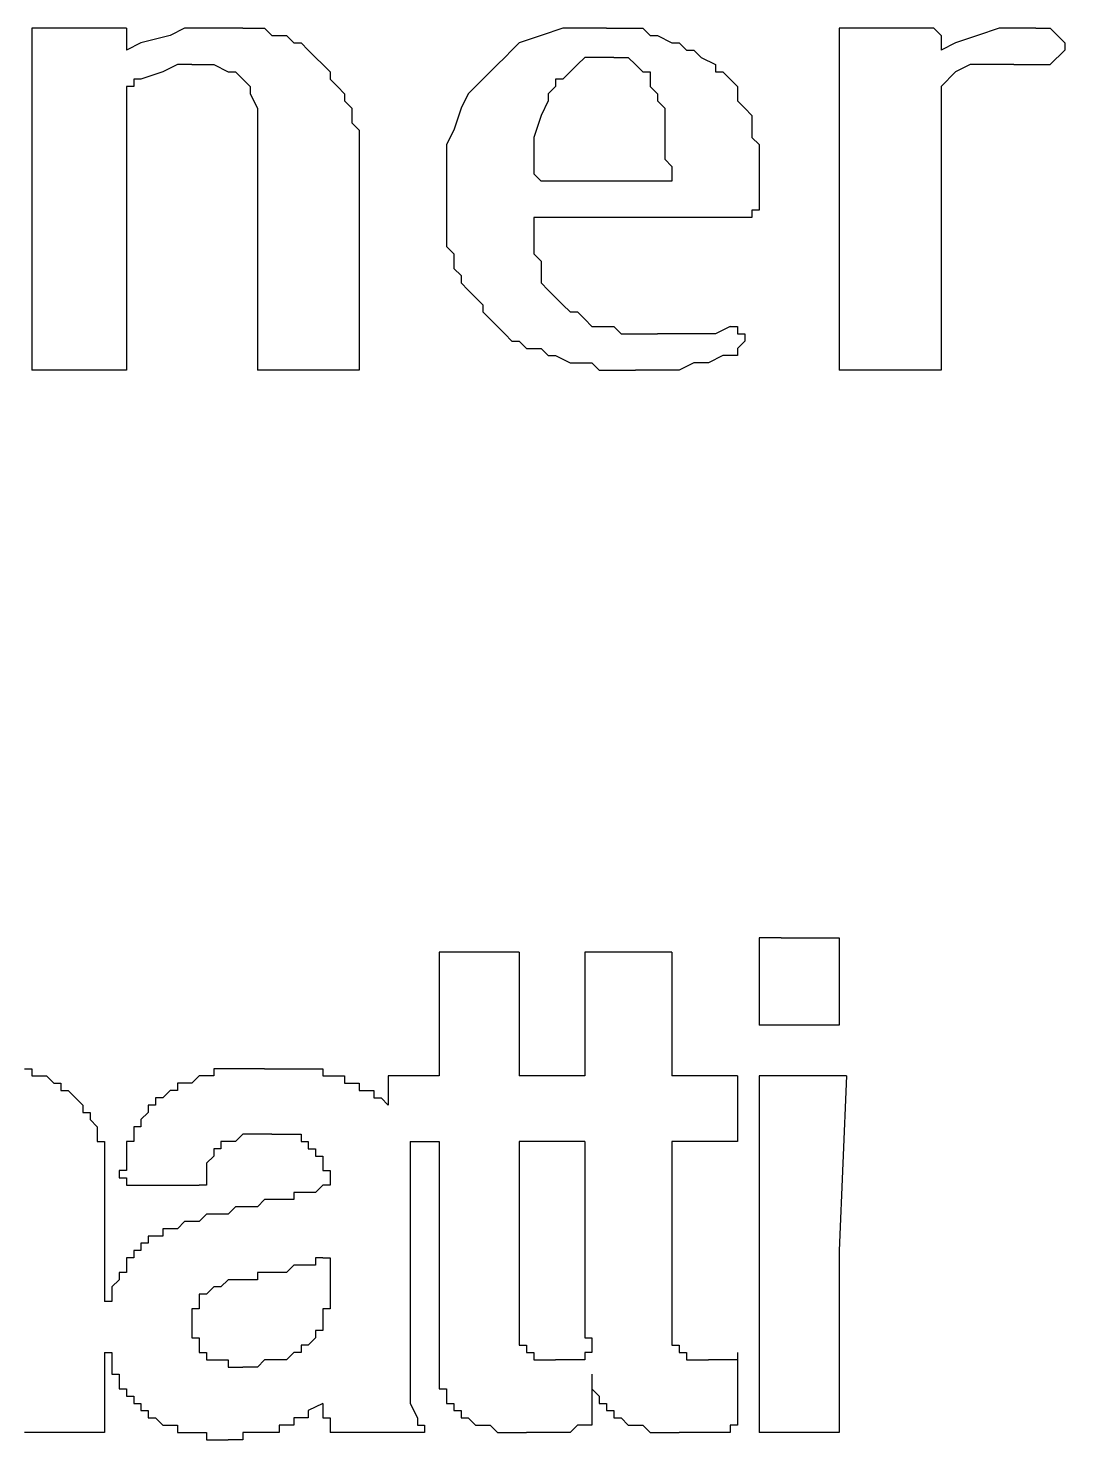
# Model space of a CAD drawing. Extents: x 0 to 594, y 0 to 420.
# Drawn here: x 437.15 to 451.4, y 48.2 to 67.6 of the extents above; entities that cross this region are included whole.
import ezdxf

# ---------------------------------------------------------------- set-up
doc = ezdxf.new("R2010")
doc.units = 0

msp = doc.modelspace()

# ---------------------------------------------------------------- linework, layer by layer
at = {"layer": 'GT_1', "flags": 128}
for points in [[(438.5, 67.6), (437.2, 67.6)], [(437.2, 67.6), (437.2, 62.9)], [(438.5, 67.6), (438.5, 67.3)], [(439.3, 67.6), (439.1, 67.5)], [(439.5, 67.6), (439.3, 67.6)], [(439.7, 67.6), (439.5, 67.6)], [(439.9, 67.6), (439.7, 67.6)], [(440.1, 67.6), (439.9, 67.6)], [(440.1, 67.6), (440.2, 67.6)], [(440.2, 67.6), (440.4, 67.6)], [(440.4, 67.6), (440.5, 67.5)], [(444.5, 67.6), (444.2, 67.5)], [(444.7, 67.6), (444.5, 67.6)], [(444.9, 67.6), (444.7, 67.6)], [(445.1, 67.6), (444.9, 67.6)], [(445.1, 67.6), (445.2, 67.6)], [(445.2, 67.6), (445.4, 67.6)], [(445.4, 67.6), (445.6, 67.6)], [(445.6, 67.6), (445.7, 67.5)], [(448.3, 67.6), (448.3, 62.9)], [(449.6, 67.6), (448.3, 67.6)], [(449.6, 67.6), (449.7, 67.5)], [(450.5, 67.6), (450.2, 67.5)], [(450.7, 67.6), (450.5, 67.6)], [(450.8, 67.6), (450.7, 67.6)], [(451, 67.6), (450.8, 67.6)], [(451, 67.6), (451.2, 67.6)], [(451.2, 67.6), (451.3, 67.5)], [(438.7, 67.4), (438.5, 67.3)], [(439.1, 67.5), (438.7, 67.4)], [(440.5, 67.5), (440.7, 67.5)], [(440.7, 67.5), (440.8, 67.4)], [(440.8, 67.4), (440.9, 67.4)], [(440.9, 67.4), (441, 67.3)], [(443.9, 67.4), (443.8, 67.3), (443.7, 67.2), (443.6, 67.1), (443.5, 67), (443.4, 66.9), (443.3, 66.8), (443.2, 66.7), (443.1, 66.5)], [(444.2, 67.5), (443.9, 67.4)], [(445.7, 67.5), (445.8, 67.5)], [(445.8, 67.5), (446, 67.4)], [(446, 67.4), (446.1, 67.4)], [(446.1, 67.4), (446.2, 67.3)], [(449.7, 67.5), (449.7, 67.3)], [(449.9, 67.4), (449.7, 67.3)], [(450.2, 67.5), (449.9, 67.4)], [(451.3, 67.5), (451.4, 67.4)], [(451.4, 67.4), (451.4, 67.3)], [(441, 67.3), (441.1, 67.2)], [(441.1, 67.2), (441.2, 67.1)], [(444.8, 67.2), (444.7, 67.1)], [(445, 67.2), (444.8, 67.2)], [(445.2, 67.2), (445, 67.2)], [(445.2, 67.2), (445.4, 67.2)], [(445.4, 67.2), (445.5, 67.1)], [(446.2, 67.3), (446.3, 67.3)], [(446.3, 67.3), (446.4, 67.2)], [(446.4, 67.2), (446.6, 67.1)], [(451.4, 67.3), (451.2, 67.1)], [(439, 67), (438.7, 66.9)], [(439.2, 67.1), (439, 67)], [(439.4, 67.1), (439.2, 67.1)], [(439.4, 67.1), (439.6, 67.1)], [(439.6, 67.1), (439.7, 67.1)], [(439.7, 67.1), (439.9, 67)], [(439.9, 67), (440, 67)], [(440, 67), (440.1, 66.9)], [(441.2, 67.1), (441.3, 67)], [(441.3, 67), (441.3, 66.9)], [(444.6, 67), (444.5, 66.9)], [(444.7, 67.1), (444.6, 67)], [(444.7, 67.1), (444.7, 67.1)], [(445.5, 67.1), (445.6, 67)], [(445.6, 67), (445.7, 67)], [(445.7, 67), (445.7, 66.8)], [(446.6, 67.1), (446.6, 67)], [(446.6, 67), (446.7, 67)], [(446.7, 67), (446.8, 66.9)], [(449.9, 67), (449.7, 66.8)], [(450.1, 67.1), (449.9, 67)], [(450.4, 67.1), (450.1, 67.1)], [(450.6, 67.1), (450.4, 67.1)], [(450.7, 67.1), (450.6, 67.1)], [(450.7, 67.1), (450.9, 67.1)], [(450.9, 67.1), (451.1, 67.1)], [(451.1, 67.1), (451.2, 67.1)], [(438.5, 66.8), (438.5, 62.9)], [(438.5, 66.8), (438.5, 66.8)], [(438.6, 66.8), (438.5, 66.8)], [(438.6, 66.9), (438.6, 66.8)], [(438.6, 66.9), (438.6, 66.9), (438.6, 66.9)], [(438.7, 66.9), (438.6, 66.9)], [(438.6, 66.8), (438.6, 66.8)], [(438.7, 66.9), (438.7, 66.9)], [(440.1, 66.9), (440.2, 66.8)], [(440.2, 66.8), (440.2, 66.7)], [(441.3, 66.9), (441.4, 66.8)], [(441.4, 66.8), (441.5, 66.7)], [(444.4, 66.8), (444.3, 66.7)], [(444.4, 66.9), (444.4, 66.8)], [(444.5, 66.9), (444.4, 66.9)], [(445.7, 66.8), (445.8, 66.7)], [(446.8, 66.9), (446.9, 66.8)], [(446.9, 66.8), (446.9, 66.6)], [(449.7, 66.8), (449.7, 62.9)], [(440.2, 66.7), (440.3, 66.5)], [(441.5, 66.7), (441.5, 66.6)], [(441.5, 66.6), (441.6, 66.5)], [(444.3, 66.6), (444.2, 66.4)], [(444.3, 66.7), (444.3, 66.6)], [(445.8, 66.7), (445.8, 66.6)], [(445.8, 66.6), (445.9, 66.5)], [(446.9, 66.6), (447, 66.5)], [(440.3, 66.5), (440.3, 66.4)], [(440.3, 66.4), (440.3, 66.3)], [(441.6, 66.5), (441.6, 66.3)], [(443.1, 66.5), (443, 66.2)], [(444.2, 66.4), (444.1, 66.1)], [(445.9, 66.5), (445.9, 66.3)], [(447, 66.5), (447.1, 66.4)], [(447.1, 66.4), (447.1, 66.3)], [(440.3, 66.3), (440.3, 62.9)], [(441.6, 66.3), (441.7, 66.2)], [(441.7, 66.2), (441.7, 62.9)], [(443, 66.2), (442.9, 66)], [(445.9, 66.3), (445.9, 66.1)], [(447.1, 66.3), (447.1, 66.1)], [(442.9, 66), (442.9, 65.8)], [(444.1, 66.1), (444.1, 65.9)], [(445.9, 66.1), (445.9, 66)], [(445.9, 66), (445.9, 65.8)], [(447.1, 66.1), (447.2, 66)], [(447.2, 66), (447.2, 65.8)], [(442.9, 65.8), (442.9, 65.6)], [(444.1, 65.9), (444.1, 65.8)], [(444.1, 65.8), (444.1, 65.6)], [(445.9, 65.8), (446, 65.7)], [(447.2, 65.8), (447.2, 65.7)], [(442.9, 65.6), (442.9, 65.4)], [(444.1, 65.6), (444.2, 65.5)], [(446, 65.7), (446, 65.5)], [(447.2, 65.7), (447.2, 65.5)], [(442.9, 65.4), (442.9, 65.2)], [(445.8, 65.5), (444.2, 65.5)], [(445.9, 65.5), (445.8, 65.5)], [(446, 65.5), (445.9, 65.5)], [(447.2, 65.5), (447.2, 65.3)], [(442.9, 65.2), (442.9, 65)], [(447.2, 65.3), (447.2, 65.2)], [(447.2, 65.2), (447.2, 65.1)], [(442.9, 65), (442.9, 64.9)], [(444.1, 65), (444.1, 64.8)], [(444.1, 65), (444.1, 65)], [(444.3, 65), (444.1, 65)], [(444.5, 65), (444.3, 65)], [(444.6, 65), (444.5, 65)], [(444.8, 65), (444.6, 65)], [(445, 65), (444.8, 65)], [(445.2, 65), (445, 65)], [(447.1, 65), (445.2, 65)], [(447.1, 65.1), (447.1, 65)], [(447.2, 65.1), (447.1, 65.1)], [(447.1, 65), (447.1, 65)], [(447.2, 65.1), (447.2, 65.1), (447.2, 65.1), (447.2, 65.1), (447.2, 65.1)], [(442.9, 64.9), (442.9, 64.7)], [(444.1, 64.8), (444.1, 64.7)], [(442.9, 64.7), (442.9, 64.6)], [(444.1, 64.7), (444.1, 64.5)], [(442.9, 64.6), (443, 64.5)], [(443, 64.5), (443, 64.3)], [(444.1, 64.5), (444.2, 64.4)], [(443, 64.3), (443.1, 64.2)], [(444.2, 64.4), (444.2, 64.2)], [(443.1, 64.2), (443.1, 64.1)], [(443.1, 64.1), (443.2, 64)], [(444.2, 64.2), (444.2, 64.1)], [(444.2, 64.1), (444.3, 64)], [(443.2, 64), (443.3, 63.9)], [(443.3, 63.9), (443.4, 63.8)], [(444.3, 64), (444.4, 63.9)], [(444.4, 63.9), (444.5, 63.8)], [(443.4, 63.8), (443.4, 63.7)], [(443.4, 63.7), (443.5, 63.6)], [(444.5, 63.8), (444.6, 63.7)], [(444.6, 63.7), (444.7, 63.7)], [(444.7, 63.7), (444.8, 63.6)], [(443.5, 63.6), (443.6, 63.5)], [(443.6, 63.5), (443.7, 63.4)], [(444.8, 63.6), (444.9, 63.5)], [(444.9, 63.5), (445, 63.5)], [(445, 63.5), (445.2, 63.5)], [(445.2, 63.5), (445.3, 63.4)], [(446.8, 63.5), (446.6, 63.4)], [(446.8, 63.5), (446.9, 63.5)], [(446.8, 63.5), (446.8, 63.5), (446.8, 63.5), (446.8, 63.5)], [(446.9, 63.5), (446.9, 63.4)], [(446.9, 63.5), (446.9, 63.5), (446.9, 63.5), (446.9, 63.5), (446.9, 63.5)], [(443.7, 63.4), (443.8, 63.3)], [(443.8, 63.3), (443.9, 63.3)], [(443.9, 63.3), (444, 63.2)], [(445.3, 63.4), (445.5, 63.4)], [(445.5, 63.4), (445.7, 63.4)], [(445.7, 63.4), (445.8, 63.4)], [(446, 63.4), (445.8, 63.4)], [(446.2, 63.4), (446, 63.4)], [(446.4, 63.4), (446.2, 63.4)], [(446.6, 63.4), (446.4, 63.4)], [(446.9, 63.4), (447, 63.4)], [(447, 63.3), (446.9, 63.2)], [(447, 63.4), (447, 63.4), (447, 63.4), (447, 63.4), (447, 63.4), (447, 63.4), (447, 63.4)], [(447, 63.4), (447, 63.3)], [(447, 63.3), (447, 63.3)], [(444, 63.2), (444.2, 63.2)], [(444.2, 63.2), (444.3, 63.1)], [(444.3, 63.1), (444.4, 63.1)], [(444.4, 63.1), (444.6, 63)], [(446.7, 63.1), (446.5, 63)], [(446.8, 63.1), (446.7, 63.1)], [(446.8, 63.1), (446.8, 63.1)], [(446.9, 63.1), (446.8, 63.1)], [(446.9, 63.2), (446.9, 63.1)], [(446.9, 63.2), (446.9, 63.2)], [(438.5, 62.9), (437.2, 62.9)], [(441.7, 62.9), (440.3, 62.9)], [(444.6, 63), (444.7, 63)], [(444.7, 63), (444.9, 63)], [(444.9, 63), (445, 62.9)], [(445, 62.9), (445.2, 62.9)], [(445.2, 62.9), (445.3, 62.9)], [(445.3, 62.9), (445.5, 62.9)], [(445.7, 62.9), (445.5, 62.9)], [(445.9, 62.9), (445.7, 62.9)], [(446.1, 62.9), (445.9, 62.9)], [(446.3, 63), (446.1, 62.9)], [(446.5, 63), (446.3, 63)], [(449.7, 62.9), (448.3, 62.9)], [(447.3, 55.1), (447.3, 55.1), (447.3, 55.1), (447.3, 55.1), (447.3, 55.1), (447.3, 55.1), (447.2, 55.1), (447.2, 55.1), (447.2, 55.1)], [(447.2, 55.1), (447.2, 55.1), (447.2, 55.1), (447.2, 55), (447.2, 55), (447.2, 55), (447.2, 55), (447.2, 55), (447.2, 55)], [(447.4, 55.1), (447.4, 55.1), (447.3, 55.1), (447.3, 55.1), (447.3, 55.1), (447.3, 55.1), (447.3, 55.1), (447.3, 55.1), (447.3, 55.1)], [(447.5, 55.1), (447.5, 55.1), (447.5, 55.1), (447.5, 55.1), (447.4, 55.1), (447.4, 55.1), (447.4, 55.1), (447.4, 55.1), (447.4, 55.1)], [(447.5, 55.1), (447.6, 55.1)], [(447.6, 55.1), (447.7, 55.1)], [(447.6, 55.1), (447.6, 55.1), (447.6, 55.1)], [(447.7, 55.1), (447.8, 55.1)], [(447.7, 55.1), (447.7, 55.1), (447.7, 55.1)], [(447.8, 55.1), (447.8, 55.1)], [(447.8, 55.1), (448.3, 55.1)], [(448.3, 55.1), (448.3, 54.5)], [(447.2, 55), (447.2, 55), (447.2, 55), (447.2, 55), (447.2, 55), (447.2, 54.9), (447.2, 54.9), (447.2, 54.9), (447.2, 54.9)], [(442.8, 54.9), (442.8, 54)], [(443.3, 54.9), (442.8, 54.9)], [(443.9, 54.9), (443.3, 54.9)], [(443.9, 54.9), (443.9, 54)], [(444.8, 54.9), (444.8, 54)], [(445.4, 54.9), (444.8, 54.9)], [(446, 54.9), (445.4, 54.9)], [(446, 54.9), (446, 54)], [(447.2, 54.9), (447.2, 54.8), (447.2, 54.8), (447.2, 54.8), (447.2, 54.8), (447.2, 54.8), (447.2, 54.7), (447.2, 54.7), (447.2, 54.7)], [(447.2, 54.7), (447.2, 54.7), (447.2, 54.6), (447.2, 54.6), (447.2, 54.6), (447.2, 54.6), (447.2, 54.5), (447.2, 54.5), (447.2, 54.5)], [(447.2, 54.5), (447.2, 53.9)], [(448.3, 54.5), (448.3, 53.9)], [(442.8, 54), (442.8, 53.2)], [(443.9, 54), (443.9, 53.2)], [(444.8, 54), (444.8, 53.2)], [(446, 54), (446, 53.2)], [(447.8, 53.9), (447.2, 53.9)], [(448.3, 53.9), (447.8, 53.9)], [(437.1, 53.3), (437.2, 53.3)], [(437.2, 53.3), (437.2, 53.2)], [(437.2, 53.2), (437.3, 53.2)], [(437.3, 53.2), (437.4, 53.2)], [(437.3, 53.2), (437.3, 53.2)], [(437.4, 53.2), (437.5, 53.1)], [(437.4, 53.2), (437.4, 53.2)], [(439.7, 53.2), (439.6, 53.2), (439.5, 53.2), (439.5, 53.2), (439.4, 53.1), (439.4, 53.1), (439.3, 53.1), (439.2, 53.1), (439.2, 53)], [(439.8, 53.3), (439.8, 53.3), (439.8, 53.3), (439.7, 53.3), (439.7, 53.2), (439.7, 53.2), (439.7, 53.2), (439.7, 53.2), (439.7, 53.2)], [(439.9, 53.3), (439.9, 53.3), (439.9, 53.3), (439.9, 53.3), (439.9, 53.3), (439.8, 53.3), (439.8, 53.3), (439.8, 53.3), (439.8, 53.3)], [(440.1, 53.3), (440.1, 53.3), (440.1, 53.3), (440.1, 53.3), (440, 53.3), (440, 53.3), (440, 53.3), (440, 53.3), (439.9, 53.3)], [(440.4, 53.3), (440.4, 53.3), (440.3, 53.3), (440.3, 53.3), (440.3, 53.3), (440.2, 53.3), (440.2, 53.3), (440.1, 53.3)], [(440.4, 53.3), (440.5, 53.3)], [(440.5, 53.3), (440.6, 53.3)], [(440.5, 53.3), (440.5, 53.3), (440.5, 53.3)], [(440.6, 53.3), (440.7, 53.3)], [(440.6, 53.3), (440.6, 53.3)], [(440.7, 53.3), (440.8, 53.3)], [(440.7, 53.3), (440.7, 53.3)], [(440.8, 53.3), (440.8, 53.3)], [(440.8, 53.3), (440.9, 53.3)], [(440.8, 53.3), (440.8, 53.3), (440.8, 53.3)], [(440.9, 53.3), (441, 53.3)], [(440.9, 53.3), (440.9, 53.3), (440.9, 53.3), (440.9, 53.3)], [(441, 53.3), (441, 53.3)], [(441, 53.3), (441.1, 53.3)], [(441, 53.3), (441, 53.3), (441, 53.3), (441, 53.3)], [(441.1, 53.3), (441.1, 53.3), (441.1, 53.3), (441.1, 53.3), (441.1, 53.3)], [(441.1, 53.3), (441.2, 53.3)], [(441.2, 53.3), (441.2, 53.2)], [(441.2, 53.3), (441.2, 53.3), (441.2, 53.3)], [(441.2, 53.2), (441.3, 53.2)], [(441.2, 53.2), (441.2, 53.2), (441.2, 53.2)], [(441.3, 53.2), (441.3, 53.2)], [(441.3, 53.2), (441.4, 53.2)], [(441.3, 53.2), (441.3, 53.2), (441.3, 53.2)], [(441.4, 53.2), (441.5, 53.2)], [(441.4, 53.2), (441.4, 53.2), (441.4, 53.2), (441.4, 53.2)], [(441.5, 53.2), (441.5, 53.2)], [(441.5, 53.2), (441.5, 53.1)], [(441.5, 53.2), (441.5, 53.2)], [(442.1, 53.2), (442.1, 53)], [(442.4, 53.2), (442.1, 53.2)], [(442.8, 53.2), (442.4, 53.2)], [(444.4, 53.2), (443.9, 53.2)], [(444.8, 53.2), (444.4, 53.2)], [(446.5, 53.2), (446, 53.2)], [(446.9, 53.2), (446.5, 53.2)], [(446.9, 53.2), (446.9, 52.7)], [(447.2, 53.2), (447.2, 50.8)], [(447.8, 53.2), (447.2, 53.2)], [(448.4, 53.2), (447.8, 53.2)], [(448.4, 53.2), (448.3, 50.8)], [(437.5, 53.1), (437.6, 53.1)], [(437.6, 53.1), (437.6, 53.1)], [(437.6, 53.1), (437.6, 53)], [(437.6, 53), (437.7, 53)], [(437.7, 53), (437.8, 52.9)], [(437.7, 53), (437.7, 53)], [(439.2, 53), (439.1, 53), (439.1, 53), (439, 52.9), (439, 52.9), (438.9, 52.9), (438.9, 52.8), (438.9, 52.8), (438.8, 52.8)], [(441.5, 53.1), (441.6, 53.1)], [(441.5, 53.1), (441.5, 53.1)], [(441.6, 53.1), (441.7, 53.1)], [(441.6, 53.1), (441.6, 53.1), (441.6, 53.1), (441.6, 53.1)], [(441.7, 53.1), (441.7, 53)], [(441.7, 53.1), (441.7, 53.1), (441.7, 53.1), (441.7, 53.1)], [(441.7, 53), (441.8, 53)], [(441.8, 53), (441.8, 53), (441.8, 53), (441.8, 53)], [(441.8, 53), (441.9, 53)], [(441.8, 53), (441.8, 53)], [(441.9, 53), (441.9, 52.9)], [(441.9, 53), (441.9, 53), (441.9, 53)], [(442.1, 53), (442.1, 52.8)], [(437.8, 52.9), (437.9, 52.8)], [(437.8, 52.9), (437.8, 52.9)], [(437.9, 52.8), (437.9, 52.7)], [(437.9, 52.8), (437.9, 52.8)], [(438.8, 52.8), (438.8, 52.7), (438.8, 52.7), (438.7, 52.6), (438.7, 52.6), (438.7, 52.5), (438.6, 52.5), (438.6, 52.4), (438.6, 52.4)], [(441.9, 52.9), (442, 52.9)], [(441.9, 52.9), (441.9, 52.9), (441.9, 52.9)], [(442, 52.9), (442.1, 52.8)], [(437.9, 52.7), (438, 52.7)], [(438, 52.7), (438, 52.6)], [(438, 52.6), (438.1, 52.5)], [(438, 52.6), (438, 52.6)], [(446.9, 52.7), (446.9, 52.3)], [(438.1, 52.5), (438.1, 52.4)], [(438.1, 52.5), (438.1, 52.5)], [(438.1, 52.4), (438.1, 52.3)], [(438.1, 52.4), (438.1, 52.4)], [(438.6, 52.4), (438.6, 52.3), (438.5, 52.3), (438.5, 52.2), (438.5, 52.2), (438.5, 52.1), (438.5, 52.1), (438.5, 52), (438.5, 51.9)], [(440.1, 52.4), (440.1, 52.4), (440, 52.3), (440, 52.3), (440, 52.3), (440, 52.3), (440, 52.3), (440, 52.3), (439.9, 52.3)], [(440.2, 52.4), (440.2, 52.4), (440.2, 52.4), (440.2, 52.4), (440.2, 52.4), (440.1, 52.4), (440.1, 52.4), (440.1, 52.4), (440.1, 52.4)], [(440.5, 52.4), (440.4, 52.4), (440.4, 52.4), (440.4, 52.4), (440.4, 52.4), (440.3, 52.4), (440.3, 52.4), (440.3, 52.4), (440.2, 52.4)], [(440.5, 52.4), (440.6, 52.4)], [(440.5, 52.4), (440.5, 52.4), (440.5, 52.4), (440.5, 52.4)], [(440.6, 52.4), (440.7, 52.4)], [(440.6, 52.4), (440.6, 52.4), (440.6, 52.4), (440.6, 52.4), (440.6, 52.4)], [(440.7, 52.4), (440.8, 52.4)], [(440.7, 52.4), (440.7, 52.4), (440.7, 52.4), (440.7, 52.4), (440.7, 52.4), (440.7, 52.4), (440.7, 52.4), (440.7, 52.4)], [(440.8, 52.4), (440.9, 52.4)], [(440.8, 52.4), (440.8, 52.4)], [(440.8, 52.4), (440.8, 52.4), (440.8, 52.4), (440.8, 52.4), (440.8, 52.4), (440.8, 52.4), (440.8, 52.4), (440.8, 52.4)], [(440.9, 52.4), (440.9, 52.3)], [(440.9, 52.4), (440.9, 52.4)], [(438.1, 52.3), (438.2, 52.3)], [(438.2, 52.3), (438.2, 52.2)], [(438.2, 52.2), (438.2, 52.1)], [(438.2, 52.2), (438.2, 52.2), (438.2, 52.2), (438.2, 52.2)], [(439.8, 52.2), (439.8, 52.2), (439.8, 52.2), (439.8, 52.2), (439.8, 52.2), (439.8, 52.2), (439.7, 52.2), (439.7, 52.2), (439.7, 52.1)], [(439.9, 52.3), (439.9, 52.3), (439.9, 52.3), (439.9, 52.3), (439.9, 52.3), (439.9, 52.3), (439.8, 52.3), (439.8, 52.2), (439.8, 52.2)], [(440.9, 52.3), (441, 52.3)], [(440.9, 52.3), (440.9, 52.3), (440.9, 52.3)], [(440.9, 52.3), (440.9, 52.3), (440.9, 52.3), (440.9, 52.3), (440.9, 52.3)], [(441, 52.3), (441, 52.2)], [(441, 52.3), (441, 52.3), (441, 52.3), (441, 52.3), (441, 52.3), (441, 52.3), (441, 52.3)], [(441, 52.3), (441, 52.3), (441, 52.3), (441, 52.3), (441, 52.3), (441, 52.3)], [(441, 52.2), (441.1, 52.2)], [(441.1, 52.2), (441.1, 52.1)], [(441.1, 52.2), (441.1, 52.2), (441.1, 52.2), (441.1, 52.2), (441.1, 52.2), (441.1, 52.2), (441.1, 52.2), (441.1, 52.2)], [(441.1, 52.2), (441.1, 52.2), (441.1, 52.2), (441.1, 52.2), (441.1, 52.2), (441.1, 52.2), (441.1, 52.2), (441.1, 52.2), (441.1, 52.2)], [(442.4, 52.3), (442.6, 52.3)], [(442.4, 52.3), (442.4, 51.4)], [(442.6, 52.3), (442.8, 52.3)], [(442.8, 52.3), (442.8, 50.7)], [(444.3, 52.3), (443.9, 52.3)], [(443.9, 52.3), (443.9, 51)], [(444.8, 52.3), (444.3, 52.3)], [(444.8, 52.3), (444.8, 50.9)], [(446.5, 52.3), (446, 52.3)], [(446, 52.3), (446, 51)], [(446.9, 52.3), (446.5, 52.3)], [(438.2, 52.1), (438.2, 52.1), (438.2, 52.1)], [(438.2, 52.1), (438.2, 52)], [(438.2, 52), (438.2, 51.9)], [(438.2, 52), (438.2, 52)], [(439.7, 52.1), (439.7, 52.1), (439.7, 52.1), (439.7, 52.1), (439.7, 52.1), (439.7, 52.1), (439.7, 52.1), (439.7, 52.1), (439.6, 52)], [(439.6, 52), (439.6, 52), (439.6, 52), (439.6, 52), (439.6, 52), (439.6, 52), (439.6, 52), (439.6, 52), (439.6, 51.9)], [(441.1, 52.1), (441.2, 52.1)], [(441.2, 52.1), (441.2, 52)], [(441.2, 52.1), (441.2, 52.1), (441.2, 52.1), (441.2, 52.1), (441.2, 52.1), (441.2, 52.1), (441.2, 52.1), (441.2, 52.1)], [(441.2, 52), (441.2, 51.9)], [(441.2, 52), (441.2, 52), (441.2, 52), (441.2, 52), (441.2, 52), (441.2, 52)], [(438.2, 51.9), (438.2, 51.8)], [(438.2, 51.8), (438.2, 51.7)], [(438.2, 51.8), (438.2, 51.8)], [(438.5, 51.9), (438.5, 51.9), (438.5, 51.9), (438.4, 51.9), (438.4, 51.9), (438.4, 51.9), (438.4, 51.8), (438.4, 51.8), (438.4, 51.8)], [(438.4, 51.8), (438.4, 51.8), (438.5, 51.8), (438.5, 51.8), (438.5, 51.8), (438.5, 51.8), (438.5, 51.8), (438.5, 51.8), (438.5, 51.8)], [(438.5, 51.8), (438.5, 51.7), (438.5, 51.7), (438.5, 51.7), (438.5, 51.7), (438.6, 51.7), (438.6, 51.7), (438.6, 51.7), (438.6, 51.7)], [(439.6, 51.9), (439.6, 51.9), (439.6, 51.9), (439.6, 51.9), (439.6, 51.9), (439.6, 51.9), (439.6, 51.9), (439.6, 51.8), (439.6, 51.8)], [(439.6, 51.8), (439.6, 51.8), (439.6, 51.8), (439.6, 51.8), (439.6, 51.8), (439.6, 51.8), (439.6, 51.8), (439.6, 51.8), (439.6, 51.8)], [(439.6, 51.8), (439.6, 51.7)], [(439.6, 51.8), (439.6, 51.8), (439.6, 51.8), (439.6, 51.8)], [(441.2, 51.9), (441.3, 51.9)], [(441.2, 51.9), (441.2, 51.9), (441.2, 51.9)], [(441.2, 51.9), (441.2, 51.9)], [(441.3, 51.9), (441.3, 51.8)], [(441.3, 51.9), (441.3, 51.9)], [(441.3, 51.8), (441.3, 51.7)], [(441.3, 51.8), (441.3, 51.8), (441.3, 51.8), (441.3, 51.8), (441.3, 51.8)], [(441.3, 51.8), (441.3, 51.8), (441.3, 51.8), (441.3, 51.8)], [(438.2, 51.7), (438.2, 51.6)], [(438.2, 51.7), (438.2, 51.7)], [(438.6, 51.7), (438.6, 51.7), (438.7, 51.7), (438.8, 51.7), (438.8, 51.7), (438.9, 51.7), (438.9, 51.7), (439, 51.7), (439, 51.7)], [(439, 51.7), (439.1, 51.7)], [(439.1, 51.7), (439.2, 51.7)], [(439.1, 51.7), (439.1, 51.7), (439.1, 51.7), (439.1, 51.7)], [(439.2, 51.7), (439.3, 51.7)], [(439.2, 51.7), (439.2, 51.7)], [(439.2, 51.7), (439.2, 51.7), (439.2, 51.7), (439.2, 51.7)], [(439.3, 51.7), (439.4, 51.7)], [(439.3, 51.7), (439.3, 51.7), (439.3, 51.7), (439.3, 51.7), (439.3, 51.7)], [(439.4, 51.7), (439.5, 51.7)], [(439.4, 51.7), (439.4, 51.7), (439.4, 51.7), (439.4, 51.7), (439.4, 51.7)], [(439.4, 51.7), (439.4, 51.7)], [(439.5, 51.7), (439.5, 51.7), (439.5, 51.7), (439.5, 51.7)], [(439.6, 51.7), (439.5, 51.7)], [(439.5, 51.7), (439.5, 51.7), (439.5, 51.7), (439.5, 51.7), (439.5, 51.7), (439.5, 51.7), (439.5, 51.7), (439.5, 51.7), (439.5, 51.7)], [(439.5, 51.7), (439.5, 51.7), (439.5, 51.7), (439.5, 51.7), (439.5, 51.7), (439.5, 51.7), (439.5, 51.7), (439.5, 51.7), (439.5, 51.7)], [(439.5, 51.7), (439.5, 51.7), (439.5, 51.7), (439.5, 51.7)], [(439.6, 51.7), (439.6, 51.7), (439.6, 51.7), (439.6, 51.7), (439.6, 51.7)], [(439.6, 51.7), (439.6, 51.7), (439.6, 51.7), (439.6, 51.7), (439.6, 51.7)], [(441.2, 51.7), (441.1, 51.6)], [(441.2, 51.7), (441.2, 51.7), (441.2, 51.7)], [(441.2, 51.7), (441.2, 51.7), (441.2, 51.7), (441.2, 51.7), (441.2, 51.7), (441.2, 51.7)], [(441.3, 51.7), (441.2, 51.7)], [(441.3, 51.7), (441.3, 51.7), (441.3, 51.7)], [(441.3, 51.7), (441.3, 51.7), (441.3, 51.7), (441.3, 51.7)], [(438.2, 51.6), (438.2, 51.5)], [(438.2, 51.6), (438.2, 51.6)], [(438.2, 51.5), (438.2, 51.4)], [(440.4, 51.5), (440.3, 51.4)], [(440.5, 51.5), (440.4, 51.5)], [(440.5, 51.5), (440.5, 51.5)], [(440.6, 51.5), (440.5, 51.5)], [(440.7, 51.5), (440.6, 51.5)], [(440.7, 51.5), (440.7, 51.5)], [(440.8, 51.5), (440.7, 51.5)], [(440.8, 51.6), (440.8, 51.5)], [(440.9, 51.6), (440.8, 51.6)], [(440.8, 51.5), (440.8, 51.5)], [(440.9, 51.6), (440.9, 51.6)], [(441, 51.6), (440.9, 51.6)], [(441, 51.6), (441, 51.6)], [(441, 51.6), (441, 51.6)], [(441.1, 51.6), (441, 51.6)], [(441.1, 51.6), (441.1, 51.6), (441.1, 51.6), (441.1, 51.6)], [(438.2, 51.4), (438.2, 51.3)], [(438.2, 51.4), (438.2, 51.4)], [(438.2, 51.3), (438.2, 51.2)], [(440.1, 51.4), (440.1, 51.4), (440, 51.4), (439.9, 51.3), (439.8, 51.3), (439.7, 51.3), (439.7, 51.3), (439.6, 51.3), (439.5, 51.2)], [(440.2, 51.4), (440.1, 51.4)], [(440.3, 51.4), (440.2, 51.4)], [(440.3, 51.4), (440.3, 51.4)], [(442.4, 51.4), (442.4, 51)], [(438.2, 51.2), (438.2, 51.1)], [(438.2, 51.2), (438.2, 51.2)], [(438.2, 51.1), (438.2, 51)], [(439.1, 51.1), (439.1, 51.1), (439, 51.1), (439, 51.1), (439, 51), (438.9, 51), (438.9, 51), (438.9, 51), (438.8, 51)], [(439.5, 51.2), (439.5, 51.2), (439.4, 51.2), (439.4, 51.2), (439.3, 51.2), (439.3, 51.2), (439.2, 51.1), (439.2, 51.1), (439.1, 51.1)], [(438.2, 51), (438.2, 50.9)], [(438.2, 51), (438.2, 51)], [(438.2, 50.9), (438.2, 50.8)], [(438.8, 51), (438.8, 50.9), (438.8, 50.9), (438.8, 50.9), (438.7, 50.9), (438.7, 50.8), (438.7, 50.8), (438.6, 50.8), (438.6, 50.7)], [(442.4, 51), (442.4, 50.5)], [(443.9, 51), (443.9, 50.9), (443.9, 50.8), (443.9, 50.7), (443.9, 50.6), (443.9, 50.5), (443.9, 50.4), (443.9, 50.2), (443.9, 50.1)], [(444.8, 50.9), (444.8, 50.8), (444.8, 50.8), (444.8, 50.7), (444.8, 50.6), (444.8, 50.6), (444.8, 50.5), (444.8, 50.4), (444.8, 50.4)], [(446, 51), (446, 50.8), (446, 50.7), (446, 50.6), (446, 50.5), (446, 50.4), (446, 50.2), (446, 50.1), (446, 50)], [(438.2, 50.8), (438.2, 50.7)], [(438.2, 50.8), (438.2, 50.8)], [(438.2, 50.7), (438.2, 50.6)], [(438.6, 50.7), (438.6, 50.7), (438.6, 50.7), (438.6, 50.7), (438.6, 50.7), (438.5, 50.7), (438.5, 50.6), (438.5, 50.6), (438.5, 50.6)], [(441.1, 50.7), (441.1, 50.6)], [(441.1, 50.7), (441.1, 50.7), (441.1, 50.7), (441.1, 50.7), (441.1, 50.7)], [(441.2, 50.7), (441.1, 50.7)], [(441.2, 50.7), (441.3, 50.7)], [(441.2, 50.7), (441.2, 50.7), (441.2, 50.7), (441.2, 50.7), (441.2, 50.7), (441.2, 50.7), (441.2, 50.7), (441.2, 50.7)], [(441.2, 50.7), (441.2, 50.7), (441.2, 50.7), (441.2, 50.7), (441.2, 50.7), (441.2, 50.7), (441.2, 50.7), (441.2, 50.7), (441.2, 50.7)], [(441.3, 50.7), (441.3, 50.6)], [(441.3, 50.7), (441.3, 50.7), (441.3, 50.7), (441.3, 50.7), (441.3, 50.7)], [(442.8, 50.7), (442.8, 50.5), (442.8, 50.4), (442.8, 50.2), (442.8, 50.1), (442.8, 49.9), (442.8, 49.7), (442.8, 49.6), (442.8, 49.4)], [(447.2, 50.8), (447.2, 48.3)], [(448.3, 50.8), (448.3, 48.3)], [(438.2, 50.6), (438.2, 50.6)], [(438.2, 50.6), (438.2, 50.6), (438.2, 50.5), (438.2, 50.5), (438.2, 50.5), (438.2, 50.5), (438.2, 50.4), (438.2, 50.4), (438.2, 50.4)], [(438.5, 50.6), (438.5, 50.6), (438.5, 50.6), (438.5, 50.5), (438.4, 50.5), (438.4, 50.5), (438.4, 50.5), (438.4, 50.4), (438.4, 50.4)], [(440.3, 50.5), (440.3, 50.4), (440.2, 50.4), (440.2, 50.4), (440.1, 50.4), (440.1, 50.4), (440, 50.4), (440, 50.4), (440, 50.4)], [(440.3, 50.5), (440.3, 50.5)], [(440.4, 50.5), (440.3, 50.5)], [(440.4, 50.5), (440.4, 50.5), (440.4, 50.5)], [(440.5, 50.5), (440.4, 50.5)], [(440.5, 50.5), (440.5, 50.5), (440.5, 50.5)], [(440.6, 50.5), (440.5, 50.5)], [(440.6, 50.5), (440.6, 50.5), (440.6, 50.5)], [(440.7, 50.5), (440.6, 50.5)], [(440.8, 50.6), (440.7, 50.5)], [(440.7, 50.5), (440.7, 50.5), (440.7, 50.5)], [(440.9, 50.6), (440.8, 50.6)], [(440.8, 50.6), (440.8, 50.6), (440.8, 50.6)], [(440.9, 50.6), (440.9, 50.6), (440.9, 50.6), (440.9, 50.6)], [(441, 50.6), (440.9, 50.6)], [(441, 50.6), (441, 50.6), (441, 50.6)], [(441.1, 50.6), (441, 50.6)], [(441.1, 50.6), (441.1, 50.6), (441.1, 50.6)], [(441.3, 50.6), (441.3, 50.5)], [(441.3, 50.6), (441.3, 50.6), (441.3, 50.6)], [(441.3, 50.6), (441.3, 50.6), (441.3, 50.6), (441.3, 50.6)], [(441.3, 50.5), (441.3, 50.4)], [(441.3, 50.5), (441.3, 50.5), (441.3, 50.5)], [(442.4, 50.5), (442.4, 50)], [(438.2, 50.4), (438.2, 50.4), (438.2, 50.3), (438.2, 50.3), (438.2, 50.3), (438.2, 50.3), (438.2, 50.2), (438.2, 50.2), (438.2, 50.2)], [(438.4, 50.4), (438.4, 50.4), (438.4, 50.4), (438.4, 50.4), (438.3, 50.3), (438.3, 50.3), (438.3, 50.3), (438.3, 50.3), (438.3, 50.2)], [(439.7, 50.3), (439.7, 50.3), (439.7, 50.3), (439.7, 50.3), (439.6, 50.2), (439.6, 50.2), (439.6, 50.2), (439.6, 50.2), (439.6, 50.2)], [(440, 50.4), (439.9, 50.4), (439.9, 50.4), (439.9, 50.4), (439.8, 50.3), (439.8, 50.3), (439.8, 50.3), (439.7, 50.3), (439.7, 50.3)], [(441.3, 50.4), (441.3, 50.4), (441.3, 50.4)], [(441.3, 50.4), (441.3, 50.3)], [(441.3, 50.4), (441.3, 50.4), (441.3, 50.4)], [(441.3, 50.3), (441.3, 50.2)], [(441.3, 50.3), (441.3, 50.3), (441.3, 50.3), (441.3, 50.3), (441.3, 50.3)], [(444.8, 50.4), (444.8, 50.3), (444.8, 50.2), (444.8, 50.2), (444.8, 50.1), (444.8, 50.1), (444.8, 50), (444.8, 50), (444.8, 49.9)], [(438.2, 50.2), (438.2, 50.2), (438.2, 50.2), (438.2, 50.2), (438.2, 50.1), (438.2, 50.1), (438.2, 50.1), (438.2, 50.1), (438.2, 50.1)], [(438.2, 50.1), (438.2, 50.1), (438.2, 50.1), (438.2, 50.1), (438.2, 50.1), (438.2, 50.1)], [(438.3, 50.1), (438.2, 50.1)], [(438.3, 50.2), (438.3, 50.2), (438.3, 50.2), (438.3, 50.2), (438.3, 50.2), (438.3, 50.2), (438.3, 50.2), (438.3, 50.2), (438.3, 50.1)], [(438.3, 50.1), (438.3, 50.1), (438.3, 50.1)], [(438.3, 50.1), (438.3, 50.1), (438.3, 50.1), (438.3, 50.1), (438.3, 50.1), (438.3, 50.1), (438.3, 50.1), (438.3, 50.1), (438.3, 50.1)], [(438.3, 50.1), (438.3, 50.1), (438.3, 50.1), (438.3, 50.1), (438.3, 50.1), (438.3, 50.1), (438.3, 50.1), (438.3, 50.1), (438.3, 50.1)], [(438.3, 50.1), (438.3, 50.1), (438.3, 50.1), (438.3, 50.1), (438.3, 50.1), (438.3, 50.1), (438.3, 50.1), (438.3, 50.1), (438.3, 50.1)], [(438.3, 50.1), (438.3, 50.1), (438.3, 50.1), (438.3, 50.1), (438.3, 50.1), (438.3, 50.1), (438.3, 50.1), (438.3, 50.1), (438.3, 50.1)], [(439.6, 50.2), (439.5, 50.2), (439.5, 50.2), (439.5, 50.1), (439.5, 50.1), (439.5, 50.1), (439.5, 50.1), (439.5, 50.1), (439.5, 50)], [(441.3, 50.2), (441.3, 50.1)], [(441.3, 50.2), (441.3, 50.2), (441.3, 50.2), (441.3, 50.2), (441.3, 50.2), (441.3, 50.2)], [(441.3, 50.1), (441.3, 50)], [(441.3, 50.1), (441.3, 50.1), (441.3, 50.1), (441.3, 50.1), (441.3, 50.1)], [(441.3, 50.1), (441.3, 50.1), (441.3, 50.1)], [(443.9, 50.1), (443.9, 50.1), (443.9, 50.1), (443.9, 50), (443.9, 50), (443.9, 49.9), (443.9, 49.9), (443.9, 49.9), (443.9, 49.8)], [(439.5, 50), (439.5, 50), (439.4, 50), (439.4, 50), (439.4, 50), (439.4, 50), (439.4, 50), (439.4, 49.9), (439.4, 49.9)], [(439.4, 49.9), (439.4, 49.9), (439.4, 49.9), (439.4, 49.9), (439.4, 49.9), (439.4, 49.8), (439.4, 49.8), (439.4, 49.8), (439.4, 49.8)], [(441.2, 50), (441.2, 49.9)], [(441.2, 50), (441.2, 50), (441.2, 50)], [(441.3, 50), (441.2, 50)], [(441.2, 49.9), (441.2, 49.8)], [(441.2, 49.9), (441.2, 49.9)], [(441.2, 49.9), (441.2, 49.9), (441.2, 49.9), (441.2, 49.9)], [(441.3, 50), (441.3, 50)], [(441.3, 50), (441.3, 50), (441.3, 50), (441.3, 50)], [(442.4, 50), (442.4, 49.6)], [(444.8, 49.9), (444.8, 49.8), (444.8, 49.8), (444.8, 49.7), (444.8, 49.7), (444.8, 49.6), (444.9, 49.6), (444.9, 49.5), (444.9, 49.5)], [(446, 50), (446, 49.9), (446, 49.9), (446, 49.9), (446, 49.8), (446, 49.8), (446, 49.7), (446, 49.7), (446, 49.7)], [(439.4, 49.8), (439.4, 49.8), (439.4, 49.8), (439.4, 49.7), (439.4, 49.7), (439.4, 49.7), (439.4, 49.7), (439.4, 49.7), (439.4, 49.7)], [(439.4, 49.7), (439.4, 49.6), (439.4, 49.6), (439.4, 49.6), (439.4, 49.6), (439.4, 49.6), (439.5, 49.6), (439.5, 49.5), (439.5, 49.5)], [(441.1, 49.7), (441.1, 49.6)], [(441.2, 49.7), (441.1, 49.7)], [(441.2, 49.8), (441.2, 49.7)], [(441.2, 49.8), (441.2, 49.8), (441.2, 49.8)], [(441.2, 49.7), (441.2, 49.7)], [(443.9, 49.8), (443.9, 49.8), (443.9, 49.8), (443.9, 49.7), (443.9, 49.7), (443.9, 49.7), (443.9, 49.7), (443.9, 49.7), (443.9, 49.6)], [(446, 49.7), (446, 49.6), (446, 49.6), (446, 49.6), (446, 49.6), (446, 49.6), (446, 49.5), (446, 49.5), (446, 49.5)], [(439.5, 49.5), (439.5, 49.5), (439.5, 49.5), (439.5, 49.5), (439.5, 49.5), (439.5, 49.5), (439.5, 49.5), (439.5, 49.5), (439.5, 49.5)], [(439.5, 49.5), (439.5, 49.5), (439.5, 49.5), (439.5, 49.4), (439.5, 49.4), (439.5, 49.4), (439.5, 49.4), (439.5, 49.4), (439.6, 49.4)], [(440.9, 49.5), (440.9, 49.4)], [(441, 49.5), (440.9, 49.5)], [(441.1, 49.6), (441, 49.5)], [(441, 49.5), (441, 49.5), (441, 49.5)], [(441.1, 49.6), (441.1, 49.6), (441.1, 49.6)], [(442.4, 49.6), (442.4, 48.7)], [(443.9, 49.6), (443.9, 49.6), (443.9, 49.6), (443.9, 49.6), (443.9, 49.6), (443.9, 49.6), (443.9, 49.5), (443.9, 49.5), (443.9, 49.5)], [(443.9, 49.5), (443.9, 49.5), (444, 49.5), (444, 49.5), (444, 49.5), (444, 49.4), (444, 49.4), (444, 49.4), (444, 49.4)], [(444.9, 49.5), (444.9, 49.5), (444.9, 49.5), (444.9, 49.5), (444.9, 49.5), (444.9, 49.4), (444.9, 49.4), (444.9, 49.4), (444.9, 49.4)], [(446, 49.5), (446.1, 49.5), (446.1, 49.5), (446.1, 49.4), (446.1, 49.4), (446.1, 49.4), (446.1, 49.4), (446.1, 49.4), (446.1, 49.4)], [(438.2, 49.4), (438.3, 49.4)], [(438.2, 49.4), (438.2, 49.4), (438.2, 49.4), (438.2, 49.4), (438.2, 49.4), (438.2, 49.4), (438.2, 49.4), (438.2, 49.4), (438.2, 49.4)], [(438.2, 49.4), (438.2, 49.4), (438.2, 49.4), (438.2, 49.4), (438.2, 49.4), (438.2, 49.4), (438.2, 49.4), (438.2, 49.4), (438.2, 49.4)], [(438.2, 49.4), (438.2, 49.4), (438.2, 49.4), (438.2, 49.3), (438.2, 49.3), (438.2, 49.3), (438.2, 49.3), (438.2, 49.3), (438.2, 49.3)], [(438.2, 49.3), (438.2, 49.2), (438.2, 49.2), (438.2, 49.2), (438.2, 49.2), (438.2, 49.1), (438.2, 49.1), (438.2, 49.1), (438.2, 49.1)], [(438.3, 49.4), (438.3, 49.3)], [(438.3, 49.4), (438.3, 49.4), (438.3, 49.4), (438.3, 49.4), (438.3, 49.4), (438.3, 49.4), (438.3, 49.4)], [(438.3, 49.3), (438.3, 49.2)], [(438.3, 49.3), (438.3, 49.3), (438.3, 49.3), (438.3, 49.3), (438.3, 49.3), (438.3, 49.3)], [(438.3, 49.3), (438.3, 49.3), (438.3, 49.3), (438.3, 49.3), (438.3, 49.3), (438.3, 49.3), (438.3, 49.3), (438.3, 49.3), (438.3, 49.3)], [(439.6, 49.4), (439.6, 49.4), (439.6, 49.4), (439.6, 49.4), (439.6, 49.4), (439.6, 49.4), (439.6, 49.4), (439.6, 49.4), (439.6, 49.4)], [(439.6, 49.4), (439.6, 49.4), (439.6, 49.4), (439.6, 49.3), (439.7, 49.3), (439.7, 49.3), (439.7, 49.3), (439.7, 49.3), (439.7, 49.3)], [(439.7, 49.3), (439.7, 49.3), (439.7, 49.3), (439.7, 49.3), (439.8, 49.3), (439.8, 49.3), (439.8, 49.3), (439.8, 49.3), (439.8, 49.3)], [(439.8, 49.3), (439.8, 49.3), (439.8, 49.3), (439.8, 49.3), (439.8, 49.3), (439.9, 49.3), (439.9, 49.3), (439.9, 49.2), (439.9, 49.2)], [(440.4, 49.3), (440.3, 49.2)], [(440.4, 49.3), (440.4, 49.3)], [(440.5, 49.3), (440.4, 49.3)], [(440.5, 49.3), (440.5, 49.3)], [(440.6, 49.3), (440.5, 49.3)], [(440.6, 49.3), (440.6, 49.3)], [(440.7, 49.3), (440.6, 49.3)], [(440.8, 49.4), (440.7, 49.3)], [(440.7, 49.3), (440.7, 49.3)], [(440.8, 49.4), (440.8, 49.4), (440.8, 49.4)], [(440.9, 49.4), (440.8, 49.4)], [(440.9, 49.4), (440.9, 49.4)], [(442.8, 49.4), (442.8, 49.4), (442.8, 49.3), (442.8, 49.3), (442.8, 49.2), (442.8, 49.2), (442.8, 49.1), (442.8, 49.1), (442.8, 49)], [(444, 49.4), (444, 49.4), (444, 49.4), (444, 49.4), (444.1, 49.4), (444.1, 49.4), (444.1, 49.4), (444.1, 49.3), (444.1, 49.3)], [(444.1, 49.3), (444.1, 49.3), (444.1, 49.3), (444.2, 49.3), (444.2, 49.3), (444.2, 49.3), (444.2, 49.3), (444.2, 49.3), (444.3, 49.3)], [(444.3, 49.3), (444.3, 49.3), (444.3, 49.3), (444.3, 49.3), (444.4, 49.3), (444.4, 49.3), (444.4, 49.3)], [(444.5, 49.3), (444.4, 49.3)], [(444.5, 49.3), (444.5, 49.3)], [(444.5, 49.3), (444.5, 49.3), (444.5, 49.3)], [(444.6, 49.3), (444.5, 49.3)], [(444.6, 49.3), (444.6, 49.3), (444.6, 49.3), (444.6, 49.3)], [(444.7, 49.3), (444.6, 49.3)], [(444.7, 49.3), (444.7, 49.3)], [(444.7, 49.3), (444.7, 49.3), (444.7, 49.3), (444.7, 49.3)], [(444.8, 49.3), (444.7, 49.3)], [(444.8, 49.4), (444.8, 49.3)], [(444.8, 49.4), (444.8, 49.4), (444.8, 49.4), (444.8, 49.4), (444.8, 49.4), (444.8, 49.4)], [(444.9, 49.4), (444.8, 49.4)], [(444.8, 49.3), (444.8, 49.3), (444.8, 49.3), (444.8, 49.3), (444.8, 49.3)], [(444.8, 49.3), (444.8, 49.3)], [(444.9, 49.4), (444.9, 49.4), (444.9, 49.4), (444.9, 49.4), (444.9, 49.4), (444.9, 49.4), (444.9, 49.4), (444.9, 49.4), (444.9, 49.4)], [(446.1, 49.4), (446.2, 49.4), (446.2, 49.4), (446.2, 49.4), (446.2, 49.4), (446.2, 49.4), (446.2, 49.4), (446.2, 49.4), (446.2, 49.3)], [(446.2, 49.3), (446.2, 49.3), (446.2, 49.3), (446.2, 49.3), (446.2, 49.3), (446.2, 49.3), (446.2, 49.3), (446.3, 49.3), (446.3, 49.3)], [(446.3, 49.3), (446.3, 49.3), (446.3, 49.3), (446.3, 49.3), (446.3, 49.3), (446.3, 49.3), (446.3, 49.3), (446.3, 49.3), (446.4, 49.3)], [(446.4, 49.3), (446.4, 49.3), (446.4, 49.3), (446.4, 49.3), (446.4, 49.3), (446.4, 49.3), (446.5, 49.3), (446.5, 49.3), (446.5, 49.3)], [(446.5, 49.3), (446.5, 49.3), (446.5, 49.3), (446.5, 49.3)], [(446.6, 49.3), (446.5, 49.3)], [(446.6, 49.3), (446.6, 49.3), (446.6, 49.3), (446.6, 49.3), (446.6, 49.3)], [(446.6, 49.3), (446.6, 49.3), (446.6, 49.3)], [(446.7, 49.3), (446.6, 49.3)], [(446.7, 49.3), (446.7, 49.3), (446.7, 49.3), (446.7, 49.3), (446.7, 49.3), (446.7, 49.3)], [(446.7, 49.3), (446.7, 49.3), (446.7, 49.3)], [(446.8, 49.3), (446.7, 49.3)], [(446.8, 49.3), (446.8, 49.3), (446.8, 49.3), (446.8, 49.3), (446.8, 49.3), (446.8, 49.3)], [(446.8, 49.3), (446.8, 49.3), (446.8, 49.3), (446.8, 49.3), (446.8, 49.3), (446.8, 49.3)], [(446.9, 49.3), (446.8, 49.3)], [(446.9, 49.4), (446.9, 49.3)], [(446.9, 49.4), (446.9, 48.9)], [(446.9, 49.3), (446.9, 49.3), (446.9, 49.3)], [(438.2, 49.1), (438.2, 49.1), (438.2, 49), (438.2, 49), (438.2, 49), (438.2, 49), (438.2, 48.9), (438.2, 48.9), (438.2, 48.9)], [(438.3, 49.2), (438.3, 49.2), (438.3, 49.1), (438.4, 49.1), (438.4, 49.1), (438.4, 49), (438.4, 49), (438.4, 48.9), (438.5, 48.9)], [(438.3, 49.2), (438.3, 49.2), (438.3, 49.2)], [(439.9, 49.2), (439.9, 49.2), (439.9, 49.2), (439.9, 49.2), (439.9, 49.2), (439.9, 49.2), (440, 49.2), (440, 49.2), (440, 49.2)], [(440, 49.2), (440, 49.2), (440, 49.2), (440, 49.2), (440.1, 49.2), (440.1, 49.2), (440.1, 49.2), (440.1, 49.2), (440.1, 49.2)], [(440.2, 49.2), (440.1, 49.2)], [(440.2, 49.2), (440.2, 49.2)], [(440.3, 49.2), (440.2, 49.2)], [(440.3, 49.2), (440.3, 49.2)], [(444.9, 49.1), (444.9, 49)], [(444.9, 49.1), (444.9, 49.1)], [(444.9, 49.1), (444.9, 49.1), (444.9, 49.1), (444.9, 49.1), (444.9, 49.1), (444.9, 49.1), (444.9, 49.1), (444.9, 49.1), (444.9, 49.1)], [(444.9, 49.1), (444.9, 49.1), (444.9, 49.1), (444.9, 49.1), (444.9, 49.1), (444.9, 49), (444.9, 49), (444.9, 49), (444.9, 49)], [(438.2, 48.9), (438.2, 48.3)], [(438.5, 48.9), (438.5, 48.9), (438.5, 48.8), (438.6, 48.8), (438.6, 48.8), (438.6, 48.7), (438.6, 48.7), (438.7, 48.7), (438.7, 48.6)], [(442.8, 49), (442.8, 49), (442.8, 49), (442.8, 48.9), (442.8, 48.9), (442.8, 48.9), (442.9, 48.9), (442.9, 48.8), (442.9, 48.8)], [(444.9, 49), (444.9, 48.9)], [(444.9, 49), (444.9, 49), (444.9, 49), (444.9, 49)], [(444.9, 49), (444.9, 49), (444.9, 49), (444.9, 48.9), (444.9, 48.9), (444.9, 48.9), (444.9, 48.8), (444.9, 48.8), (444.9, 48.8)], [(444.9, 48.9), (444.9, 48.9), (444.9, 48.9), (444.9, 48.9), (445, 48.8), (445, 48.8), (445, 48.8), (445, 48.8), (445, 48.8)], [(444.9, 48.9), (444.9, 48.9), (444.9, 48.9)], [(446.9, 48.9), (446.9, 48.8)], [(441.2, 48.7), (441, 48.6)], [(441.2, 48.7), (441.2, 48.6)], [(442.4, 48.7), (442.5, 48.5)], [(442.9, 48.8), (442.9, 48.8), (442.9, 48.8), (442.9, 48.7), (442.9, 48.7), (443, 48.7), (443, 48.7), (443, 48.6), (443, 48.6)], [(444.9, 48.8), (444.9, 48.7)], [(444.9, 48.8), (444.9, 48.8)], [(444.9, 48.7), (444.9, 48.6)], [(444.9, 48.7), (444.9, 48.7), (444.9, 48.7), (444.9, 48.7)], [(445, 48.8), (445, 48.8), (445, 48.7), (445, 48.7), (445, 48.7), (445.1, 48.7), (445.1, 48.7), (445.1, 48.7), (445.1, 48.6)], [(446.9, 48.8), (446.9, 48.7)], [(446.9, 48.8), (446.9, 48.8), (446.9, 48.8)], [(446.9, 48.7), (446.9, 48.6)], [(446.9, 48.7), (446.9, 48.7), (446.9, 48.7)], [(438.7, 48.6), (438.7, 48.6), (438.8, 48.6), (438.8, 48.5), (438.9, 48.5), (438.9, 48.5), (438.9, 48.5), (439, 48.4), (439, 48.4)], [(440.8, 48.5), (440.8, 48.4)], [(440.9, 48.5), (440.8, 48.5)], [(440.9, 48.5), (440.9, 48.5), (440.9, 48.5)], [(441, 48.5), (440.9, 48.5)], [(441, 48.6), (441, 48.5)], [(441, 48.6), (441, 48.6)], [(441.2, 48.6), (441.2, 48.6), (441.2, 48.5), (441.2, 48.5), (441.2, 48.5), (441.2, 48.5), (441.2, 48.5), (441.2, 48.5), (441.2, 48.5)], [(441.2, 48.6), (441.2, 48.6), (441.2, 48.6), (441.2, 48.6), (441.2, 48.6), (441.2, 48.6), (441.2, 48.6), (441.2, 48.6), (441.2, 48.6)], [(441.2, 48.5), (441.2, 48.5), (441.2, 48.5), (441.2, 48.5), (441.2, 48.5), (441.2, 48.5), (441.3, 48.5), (441.3, 48.5), (441.3, 48.5)], [(441.3, 48.5), (441.3, 48.5), (441.3, 48.4), (441.3, 48.4), (441.3, 48.4), (441.3, 48.4), (441.3, 48.4), (441.3, 48.4), (441.3, 48.4)], [(442.5, 48.5), (442.5, 48.5)], [(442.5, 48.5), (442.5, 48.4)], [(443, 48.6), (443.1, 48.6), (443.1, 48.6), (443.1, 48.5), (443.1, 48.5), (443.2, 48.5), (443.2, 48.5), (443.2, 48.5), (443.3, 48.4)], [(444.9, 48.6), (444.9, 48.6), (444.9, 48.6)], [(444.9, 48.6), (444.9, 48.5)], [(444.9, 48.6), (444.9, 48.6), (444.9, 48.6), (444.9, 48.6)], [(444.9, 48.5), (444.9, 48.5), (444.9, 48.5), (444.9, 48.5), (444.9, 48.5)], [(444.9, 48.5), (444.9, 48.4)], [(444.9, 48.5), (444.9, 48.5), (444.9, 48.5), (444.9, 48.5), (444.9, 48.5)], [(445.1, 48.6), (445.1, 48.6), (445.1, 48.6), (445.1, 48.6), (445.2, 48.6), (445.2, 48.6), (445.2, 48.5), (445.2, 48.5), (445.2, 48.5)], [(445.2, 48.5), (445.3, 48.5), (445.3, 48.5), (445.3, 48.5), (445.3, 48.5), (445.3, 48.5), (445.3, 48.5), (445.4, 48.4), (445.4, 48.4)], [(446.9, 48.6), (446.9, 48.6)], [(446.9, 48.6), (446.9, 48.5)], [(446.9, 48.6), (446.9, 48.6), (446.9, 48.6), (446.9, 48.6)], [(446.9, 48.5), (446.9, 48.5), (446.9, 48.5), (446.9, 48.5), (446.9, 48.5)], [(446.9, 48.5), (446.9, 48.4)], [(446.9, 48.5), (446.9, 48.5), (446.9, 48.5)], [(439, 48.4), (439.1, 48.4), (439.1, 48.4), (439.2, 48.4), (439.2, 48.3), (439.2, 48.3), (439.3, 48.3), (439.3, 48.3), (439.4, 48.3)], [(440.6, 48.4), (440.6, 48.3)], [(440.7, 48.4), (440.6, 48.4)], [(440.7, 48.4), (440.7, 48.4), (440.7, 48.4)], [(440.8, 48.4), (440.7, 48.4)], [(440.8, 48.4), (440.8, 48.4)], [(441.3, 48.4), (441.3, 48.3)], [(442.5, 48.4), (442.6, 48.4)], [(442.6, 48.4), (442.6, 48.3)], [(443.3, 48.4), (443.3, 48.4), (443.3, 48.4), (443.4, 48.4), (443.4, 48.4), (443.4, 48.4), (443.5, 48.4), (443.5, 48.4), (443.6, 48.3)], [(444.7, 48.4), (444.6, 48.3)], [(444.7, 48.4), (444.7, 48.4), (444.7, 48.4), (444.7, 48.4), (444.7, 48.4)], [(444.8, 48.4), (444.7, 48.4)], [(444.7, 48.4), (444.7, 48.4), (444.7, 48.4)], [(444.8, 48.4), (444.8, 48.4), (444.8, 48.4), (444.8, 48.4), (444.8, 48.4)], [(444.9, 48.4), (444.8, 48.4)], [(444.8, 48.4), (444.8, 48.4), (444.8, 48.4), (444.8, 48.4), (444.8, 48.4), (444.8, 48.4), (444.8, 48.4), (444.8, 48.4), (444.8, 48.4)], [(444.8, 48.4), (444.8, 48.4), (444.8, 48.4), (444.8, 48.4)], [(444.9, 48.4), (444.9, 48.4), (444.9, 48.4), (444.9, 48.4)], [(444.9, 48.4), (444.9, 48.4), (444.9, 48.4), (444.9, 48.4)], [(445.4, 48.4), (445.4, 48.4), (445.4, 48.4), (445.5, 48.4), (445.5, 48.4), (445.5, 48.4), (445.5, 48.4), (445.6, 48.4), (445.6, 48.4)], [(445.6, 48.4), (445.6, 48.4), (445.7, 48.3), (445.7, 48.3), (445.7, 48.3), (445.8, 48.3), (445.8, 48.3), (445.8, 48.3), (445.9, 48.3)], [(446.8, 48.4), (446.8, 48.3)], [(446.8, 48.4), (446.8, 48.4), (446.8, 48.4), (446.8, 48.4), (446.8, 48.4), (446.8, 48.4), (446.8, 48.4)], [(446.9, 48.4), (446.8, 48.4)], [(446.9, 48.4), (446.9, 48.4), (446.9, 48.4), (446.9, 48.4), (446.9, 48.4), (446.9, 48.4)], [(446.9, 48.4), (446.9, 48.4), (446.9, 48.4), (446.9, 48.4), (446.9, 48.4), (446.9, 48.4), (446.9, 48.4), (446.9, 48.4), (446.9, 48.4)], [(446.9, 48.4), (446.9, 48.4), (446.9, 48.4), (446.9, 48.4), (446.9, 48.4), (446.9, 48.4), (446.9, 48.4), (446.9, 48.4), (446.9, 48.4)], [(437.7, 48.3), (437.1, 48.3)], [(438.2, 48.3), (437.7, 48.3)], [(439.4, 48.3), (439.4, 48.3), (439.4, 48.3), (439.4, 48.3), (439.4, 48.3), (439.4, 48.3), (439.5, 48.3), (439.5, 48.3), (439.5, 48.3)], [(439.5, 48.3), (439.5, 48.3), (439.5, 48.3), (439.5, 48.3), (439.5, 48.3), (439.5, 48.3), (439.6, 48.3), (439.6, 48.3), (439.6, 48.3)], [(439.6, 48.3), (439.6, 48.3), (439.6, 48.2), (439.6, 48.2), (439.7, 48.2), (439.7, 48.2), (439.7, 48.2), (439.7, 48.2), (439.7, 48.2)], [(439.7, 48.2), (439.7, 48.2), (439.8, 48.2), (439.8, 48.2), (439.8, 48.2), (439.8, 48.2), (439.8, 48.2), (439.9, 48.2), (439.9, 48.2)], [(439.9, 48.2), (439.9, 48.2)], [(440, 48.2), (439.9, 48.2)], [(440, 48.2), (440, 48.2), (440, 48.2)], [(440.1, 48.2), (440, 48.2)], [(440.1, 48.3), (440.1, 48.2)], [(440.2, 48.3), (440.1, 48.3)], [(440.2, 48.3), (440.2, 48.3)], [(440.3, 48.3), (440.2, 48.3)], [(440.2, 48.3), (440.2, 48.3)], [(440.3, 48.3), (440.3, 48.3)], [(440.4, 48.3), (440.3, 48.3)], [(440.4, 48.3), (440.4, 48.3), (440.4, 48.3)], [(440.5, 48.3), (440.4, 48.3)], [(440.5, 48.3), (440.5, 48.3)], [(440.6, 48.3), (440.5, 48.3)], [(440.5, 48.3), (440.5, 48.3)], [(440.6, 48.3), (440.6, 48.3)], [(441.9, 48.3), (441.3, 48.3)], [(442, 48.3), (441.9, 48.3)], [(442, 48.3), (442, 48.3), (442, 48.3), (442, 48.3)], [(442.1, 48.3), (442, 48.3)], [(442.1, 48.3), (442.1, 48.3), (442.1, 48.3)], [(442.2, 48.3), (442.1, 48.3)], [(442.2, 48.3), (442.2, 48.3), (442.2, 48.3), (442.2, 48.3)], [(442.3, 48.3), (442.2, 48.3)], [(442.3, 48.3), (442.3, 48.3), (442.3, 48.3)], [(442.4, 48.3), (442.3, 48.3)], [(442.4, 48.3), (442.4, 48.3), (442.4, 48.3), (442.4, 48.3)], [(442.5, 48.3), (442.4, 48.3)], [(442.4, 48.3), (442.4, 48.3)], [(442.5, 48.3), (442.5, 48.3), (442.5, 48.3), (442.5, 48.3)], [(442.6, 48.3), (442.5, 48.3)], [(442.6, 48.3), (442.6, 48.3), (442.6, 48.3), (442.6, 48.3), (442.6, 48.3), (442.6, 48.3), (442.6, 48.3), (442.6, 48.3), (442.6, 48.3)], [(443.6, 48.3), (443.6, 48.3), (443.7, 48.3), (443.7, 48.3), (443.7, 48.3), (443.8, 48.3), (443.8, 48.3), (443.9, 48.3), (443.9, 48.3)], [(443.9, 48.3), (444, 48.3)], [(444.1, 48.3), (444, 48.3)], [(444.1, 48.3), (444.1, 48.3)], [(444.2, 48.3), (444.1, 48.3)], [(444.2, 48.3), (444.2, 48.3)], [(444.3, 48.3), (444.2, 48.3)], [(444.3, 48.3), (444.3, 48.3)], [(444.4, 48.3), (444.3, 48.3)], [(444.4, 48.3), (444.4, 48.3), (444.4, 48.3)], [(444.5, 48.3), (444.4, 48.3)], [(444.5, 48.3), (444.5, 48.3), (444.5, 48.3), (444.5, 48.3), (444.5, 48.3)], [(444.6, 48.3), (444.5, 48.3)], [(444.6, 48.3), (444.6, 48.3), (444.6, 48.3), (444.6, 48.3), (444.6, 48.3), (444.6, 48.3)], [(445.9, 48.3), (445.9, 48.3), (445.9, 48.3), (446, 48.3), (446, 48.3), (446, 48.3), (446.1, 48.3), (446.1, 48.3), (446.1, 48.3)], [(446.2, 48.3), (446.1, 48.3)], [(446.2, 48.3), (446.2, 48.3)], [(446.3, 48.3), (446.2, 48.3)], [(446.3, 48.3), (446.3, 48.3)], [(446.4, 48.3), (446.3, 48.3)], [(446.4, 48.3), (446.4, 48.3), (446.4, 48.3)], [(446.5, 48.3), (446.4, 48.3)], [(446.5, 48.3), (446.5, 48.3), (446.5, 48.3), (446.5, 48.3), (446.5, 48.3)], [(446.6, 48.3), (446.5, 48.3)], [(446.6, 48.3), (446.6, 48.3)], [(446.7, 48.3), (446.6, 48.3)], [(446.6, 48.3), (446.6, 48.3), (446.6, 48.3), (446.6, 48.3)], [(446.7, 48.3), (446.7, 48.3), (446.7, 48.3), (446.7, 48.3), (446.7, 48.3), (446.7, 48.3)], [(446.8, 48.3), (446.7, 48.3)], [(447.8, 48.3), (447.2, 48.3)], [(448.3, 48.3), (447.8, 48.3)]]:
    msp.add_lwpolyline(points, dxfattribs=at)

doc.saveas('drawing.dxf')
